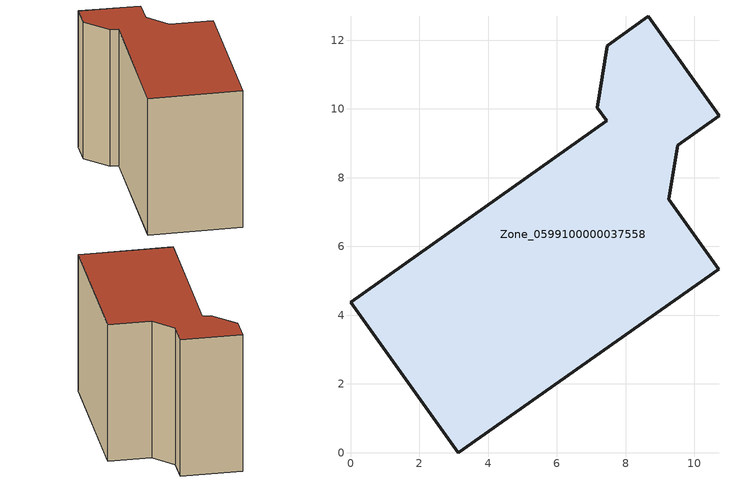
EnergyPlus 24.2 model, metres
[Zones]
Zone_0599100000037558
 floor ground (C_G): 7.18,10.03 7.47,11.83 8.66,12.69 10.72,9.8 9.52,8.94 9.26,7.37 10.72,5.34 3.13,0 0,4.38 7.45,9.65 z0
 wall outside (C_F): 7.47,11.83 7.18,10.03 7.45,9.65 0,4.38 3.13,0 10.72,5.34 9.26,7.37 9.52,8.94 10.72,9.8 8.66,12.69 7.47,11.83 z0:8.42
 roof outside (C_R): 0,4.38 3.13,0 10.72,5.34 9.26,7.37 9.52,8.94 10.72,9.8 8.66,12.69 7.47,11.83 7.18,10.03 7.45,9.65 z8.42
[BUILDING]
Pand.0599100000037558: North Axis=0; Terrain=City; Loads Convergence Tolerance Value=0.04; Temperature Convergence Tolerance Value=0.4; Solar Distribution=FullExterior; Maximum Number of Warmup Days=25; Minimum Number of Warmup Days=1
[Site:Location]
Rotterdam.The.Hague.AP_ZH_NLD Design_Conditions: Latitude=51.96; Longitude=4.45; Time Zone=1; Elevation=-4.5
[SITE:GROUNDTEMPERATURE:BUILDINGSURFACE]
18, 18, 18, 18, 18, 18, 18, 18, 18, 18, 18, 18
[MATERIAL] Thermal Absorptance=0.9; Solar Absorptance=0.7; Visible Absorptance=0.7
Name | Roughness | Thickness | Conductivity | Density | Specific Heat
G.TI.1975-1991 | MediumSmooth | 0.15 | 0.288461 | 540 | 1210
F.TI.1975-1991 | Rough | 0.3 | 0.230769 | 1920 | 840
R.TI.1975-1991 | MediumRough | 0.2 | 0.153846 | 1500 | 1000
[CONSTRUCTION]
C_G: G.TI.1975-1991
C_F: F.TI.1975-1991
C_R: R.TI.1975-1991
[ZONE]
Zone_0599100000037558: Type=1; Multiplier=1; Ceiling Height=Autocalculate; Volume=Autocalculate; Floor Area=autocalculate; Part of Total Floor Area=Yes
[ZONEINFILTRATION:DESIGNFLOWRATE]
Infil_Zone_0599100000037558: Zone or ZoneList or Space or SpaceList=Zone_0599100000037558; Schedule=AlwaysOn; Design Flow Rate Calculation Method=Flow/Area; Flow Rate per Floor Area=0.003; Constant Term Coefficient=1; Temperature Term Coefficient=0; Velocity Term Coefficient=0; Velocity Squared Term Coefficient=0
[HVACTEMPLATE:ZONE:IDEALLOADSAIRSYSTEM]
Zone_0599100000037558: Maximum Heating Supply Air Temperature=50; Minimum Cooling Supply Air Temperature=13; Maximum Heating Supply Air Humidity Ratio=0.0156; Minimum Cooling Supply Air Humidity Ratio=0.0077; Heating Limit=NoLimit; Cooling Limit=NoLimit; Dehumidification Control Type=ConstantSensibleHeatRatio; Cooling Sensible Heat Ratio=0.7; Dehumidification Setpoint=60; Humidification Control Type=None; Humidification Setpoint=30; Outdoor Air Method=None; Outdoor Air Flow Rate per Person=0.00944; Outdoor Air Flow Rate per Zone Floor Area=0; Outdoor Air Flow Rate per Zone=0; Demand Controlled Ventilation Type=None; Outdoor Air Economizer Type=NoEconomizer; Heat Recovery Type=None; Sensible Heat Recovery Effectiveness=0.7; Latent Heat Recovery Effectiveness=0.65
[ZONECONTROL:THERMOSTAT]
ThermostatControl_Zone_0599100000037558: Zone or ZoneList=Zone_0599100000037558; Control Type Schedule=DualSetpointControlType; Control 1=Thermostat_Zone_0599100000037558; Temperature Difference Between Cutout And Setpoint=0
[THERMOSTATSETPOINT:DUALSETPOINT]
Thermostat_Zone_0599100000037558: Heating Setpoint Temperature Schedule=HeatingSetpoint_Zone_0599100000037558; Cooling Setpoint Temperature Schedule=CoolingSetpoint_Zone_0599100000037558
[SCHEDULE:COMPACT]
HeatingSetpoint_Zone_0599100000037558: Through: 12/31, For: AllDays, Until: 24:00, 21
CoolingSetpoint_Zone_0599100000037558: Through: 12/31, For: AllDays, Until: 24:00, 24
DualSetpointControlType: Through: 12/31, For: AllDays, Until: 24:00, 4
AlwaysOn: Through: 12/31, For: AllDays, Until: 24:00, 1
